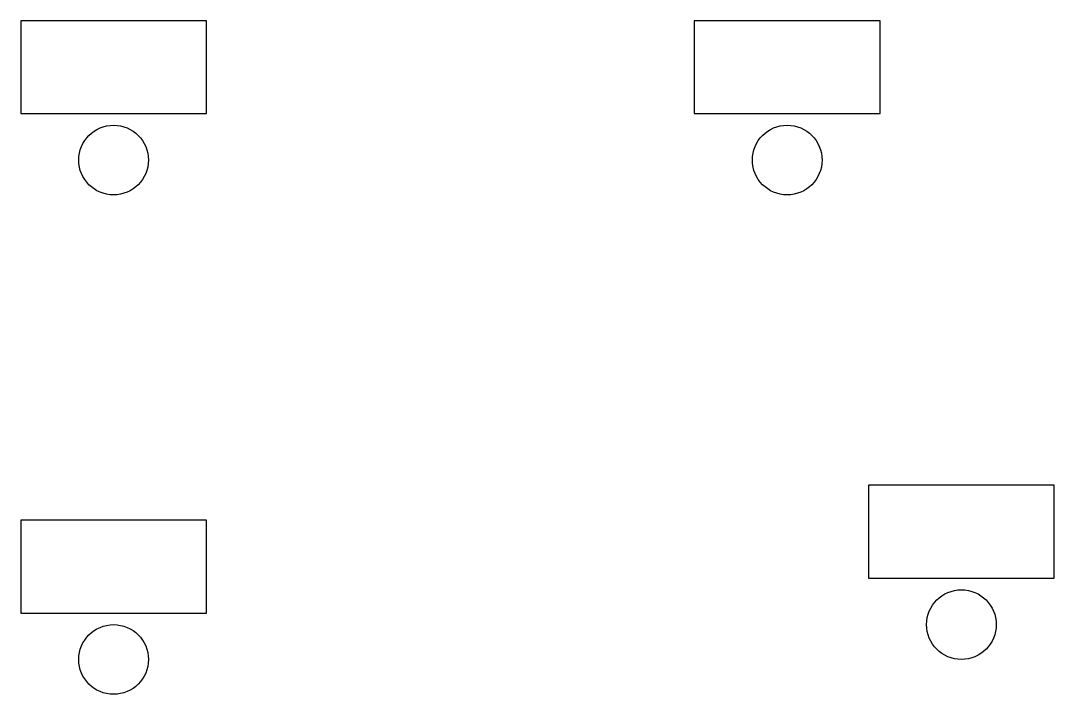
# Model space of a CAD drawing. Header units: millimetres. Extents: x 1200 to 10100, y 500 to 6300.
import ezdxf

# ---------------------------------------------------------------- set-up
doc = ezdxf.new("R2010")
doc.units = ezdxf.units.MM
doc.layers.add('DESKS', color=4, linetype='Continuous')

msp = doc.modelspace()

# ---------------------------------------------------------------- linework, layer by layer
at = {"layer": 'DESKS'}
for points in [[(1200, 5500), (2800, 5500), (2800, 6300), (1200, 6300)], [(7000, 5500), (8600, 5500), (8600, 6300), (7000, 6300)], [(8500, 1500), (10100, 1500), (10100, 2300), (8500, 2300)], [(1200, 1200), (2800, 1200), (2800, 2000), (1200, 2000)]]:
    msp.add_lwpolyline(points, close=True, dxfattribs=at)
for centre in [(2000, 5100), (7800, 5100), (9300, 1100), (2000, 800)]:
    msp.add_circle(centre, 300, dxfattribs=at)

doc.saveas('drawing.dxf')
